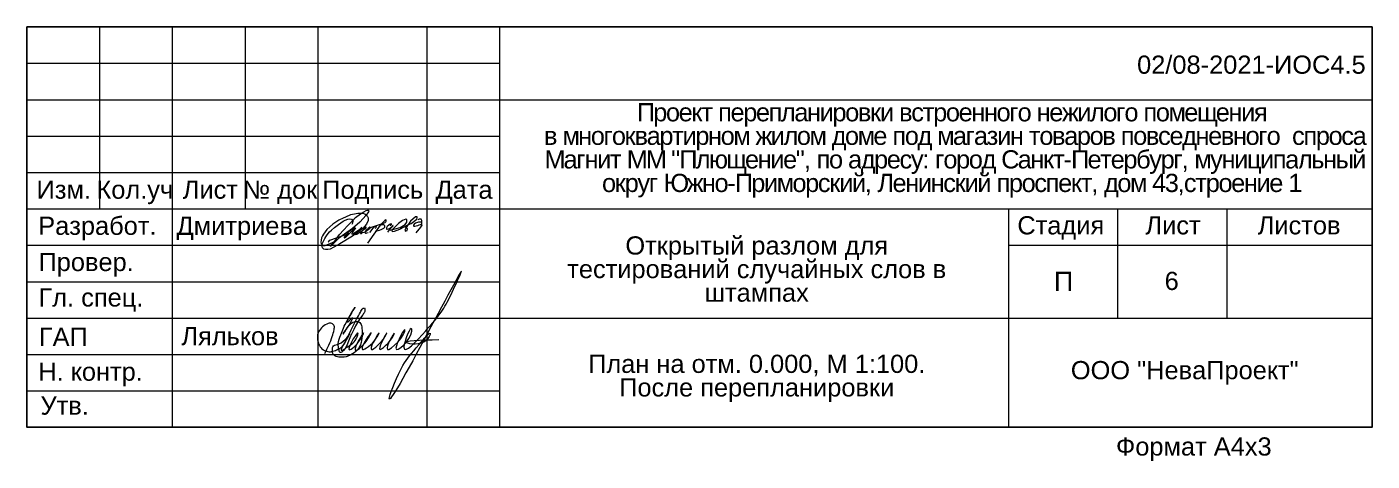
# Model space of a CAD drawing. Header units: metres. Extents: x 0 to 62.5, y -0.5 to 27.6.
# Drawn here: x 44 to 62.5, y -0.46 to 5.5 of the extents above; entities that cross this region are included whole.
import ezdxf
from ezdxf.enums import TextEntityAlignment as Align

# ---------------------------------------------------------------- set-up
doc = ezdxf.new("R2010")
doc.units = ezdxf.units.M
doc.header["$MEASUREMENT"] = 0
doc.layers.add('Level 1', color=7, linetype='Continuous', lineweight=0)
doc.layers.add('Level 63', color=7, linetype='Continuous', lineweight=0)
doc.layers.add('YOLO_STAMP', color=1, linetype='Continuous')
doc.styles.add('GOST 2.304', font='CS_Gost2304.shx')
doc.styles.add('Style-Arial', font='arial.ttf')

msp = doc.modelspace()

# ---------------------------------------------------------------- linework, layer by layer
at = {"color": 5, "linetype": 'Continuous', "lineweight": 20}
for p, q in [((48.58811149, 2.93153087), (48.63514095, 2.96152269)), ((48.63514095, 2.96152269), (48.66562368, 2.97614717)), ((48.66562368, 2.97614717), (48.68330332, 2.9822407)), ((48.68330332, 2.9822407), (48.69122854, 2.9822407)), ((48.69122854, 2.9822407), (48.6997635, 2.97919393)), ((48.70281087, 2.97249105), (48.6979343, 2.95786657)), ((48.6997635, 2.97919393), (48.70281087, 2.97249105)), ((48.20699282, 2.79199491), (48.16622087, 2.75428439)), ((48.29096919, 2.84552045), (48.20699282, 2.79199491)), ((48.23028019, 2.7464132), (48.28451533, 2.78745781)), ((48.28451533, 2.78745781), (48.31628211, 2.81069046)), ((48.35084436, 2.87490358), (48.29096919, 2.84552045)), ((48.31628211, 2.81069046), (48.34727252, 2.82966353)), ((48.34727252, 2.82966353), (48.37710288, 2.8439902)), ((48.38248713, 2.88767643), (48.35084436, 2.87490358)), ((48.37710288, 2.8439902), (48.4119687, 2.85793005)), ((48.45064276, 2.91748041), (48.38248713, 2.88767643)), ((48.4119687, 2.85793005), (48.44334794, 2.86296392)), ((48.41288201, 2.77389954), (48.48102731, 2.84103899)), ((48.44334794, 2.86296392), (48.46194218, 2.85870434)), ((48.50662701, 2.92964521), (48.45064276, 2.91748041)), ((48.46194218, 2.85870434), (48.48169905, 2.83508487)), ((48.47976263, 2.80217195), (48.47085176, 2.78590857)), ((48.57661572, 2.81954408), (48.47602415, 2.73240659)), ((48.48169905, 2.83508487), (48.47976263, 2.80217195)), ((48.48102731, 2.84103899), (48.52094021, 2.8799597)), ((48.55226778, 2.93816045), (48.50662701, 2.92964521)), ((48.52094021, 2.8799597), (48.58811149, 2.93153087)), ((48.59608064, 2.93937654), (48.55226778, 2.93816045)), ((48.66806131, 2.91338445), (48.57661572, 2.81954408)), ((48.62407406, 2.93572762), (48.59608064, 2.93937654)), ((48.66820212, 2.78833224), (48.61811625, 2.73172328)), ((48.64719737, 2.92660368), (48.62407406, 2.93572762)), ((48.6784035, 2.90042179), (48.64719737, 2.92660368)), ((48.6979343, 2.95786657), (48.66806131, 2.91338445)), ((48.69259527, 2.83994464), (48.66820212, 2.78833224)), ((48.6784035, 2.90042179), (48.68493099, 2.89521906)), ((48.85928851, 2.77544485), (48.68401123, 2.53004704)), ((48.68493099, 2.89521906), (48.6913939, 2.87974829)), ((48.6913939, 2.87974829), (48.69424878, 2.86262554)), ((48.69424878, 2.86262554), (48.69259527, 2.83994464)), ((48.72696762, 2.74592297), (48.90575862, 2.80260524)), ((48.88274769, 2.77915464), (48.85231276, 2.77164801)), ((48.9238736, 2.84275513), (48.85928851, 2.77544485)), ((48.90330031, 2.77915464), (48.88274769, 2.77915464)), ((48.91594967, 2.77401866), (48.90330031, 2.77915464)), ((48.90575862, 2.80260524), (48.92820502, 2.81520138)), ((48.93490045, 2.85062763), (48.9238736, 2.84275513)), ((48.92820502, 2.81520138), (48.93726316, 2.82110575)), ((48.94277658, 2.845904), (48.93490045, 2.85062763)), ((48.93726316, 2.82110575), (48.94159458, 2.83370123)), ((48.94159458, 2.83370123), (48.94277658, 2.845904)), ((48.97823018, 2.77623354), (48.95686501, 2.75661708)), ((48.99462577, 2.78989064), (48.97823018, 2.77623354)), ((48.99437774, 2.7667974), (49.01375482, 2.78442741)), ((49.01450019, 2.79510516), (48.99462577, 2.78989064)), ((49.01375482, 2.78442741), (49.01450019, 2.79510516)), ((49.11081718, 2.79850994), (49.02371463, 2.71272075)), ((49.16549412, 2.84299337), (49.11081718, 2.79850994)), ((49.12798268, 2.7203465), (49.2481451, 2.78580058)), ((49.13243295, 2.74640077), (49.20300426, 2.78770718)), ((49.21190609, 2.86015147), (49.16549412, 2.84299337)), ((49.20300426, 2.78770718), (49.22652803, 2.81820952)), ((49.2252569, 2.85189019), (49.21190609, 2.86015147)), ((49.2769924, 2.83233264), (49.21659276, 2.74590792)), ((49.22652803, 2.81820952), (49.2252569, 2.85189019)), ((49.2481451, 2.78580058), (49.2827138, 2.80055923)), ((49.34438458, 2.88952609), (49.2769924, 2.83233264)), ((49.2827138, 2.80055923), (49.36472922, 2.86029416)), ((49.32789598, 2.79207083), (49.31475703, 2.77495855)), ((49.34581332, 2.80400983), (49.32789598, 2.79207083)), ((49.36536479, 2.89206757), (49.34438458, 2.88952609)), ((49.38483229, 2.81953033), (49.34581332, 2.80400983)), ((49.36472922, 2.86029416), (49.36790835, 2.8793582)), ((49.36790835, 2.8793582), (49.36536479, 2.89206757)), ((49.39478565, 2.85892819), (49.37647043, 2.8501734)), ((49.37806323, 2.77376471), (49.39637844, 2.77973388)), ((49.41270298, 2.81913239), (49.38483229, 2.81953033)), ((49.42186059, 2.85733641), (49.39478565, 2.85892819)), ((49.39637844, 2.77973388), (49.41230511, 2.78411193)), ((49.41230511, 2.78411193), (49.42464701, 2.79286672)), ((49.42504489, 2.81594883), (49.41270298, 2.81913239)), ((49.43181395, 2.77615238), (49.41469366, 2.74789699)), ((49.4310182, 2.84102001), (49.42186059, 2.85733641)), ((49.42385126, 2.79047905), (49.4310182, 2.78291744)), ((49.42464701, 2.79286672), (49.4326097, 2.79923449)), ((49.4310182, 2.79804), (49.42504489, 2.81594883)), ((49.4326097, 2.81515294), (49.4310182, 2.84102001)), ((49.4310182, 2.78291744), (49.43181395, 2.77615238)), ((49.4326097, 2.79923449), (49.4326097, 2.81515294)), ((48.05303549, 2.60161625), (48.04694979, 2.57242097)), ((48.06520558, 2.62898739), (48.05303549, 2.60161625)), ((48.07859256, 2.65270831), (48.06520558, 2.62898739)), ((48.07289053, 2.54833287), (48.09652152, 2.59363641)), ((48.09989184, 2.68433707), (48.07859256, 2.65270831)), ((48.09652152, 2.59363641), (48.11046785, 2.61803082)), ((48.12666709, 2.71900671), (48.09989184, 2.68433707)), ((48.11046785, 2.61803082), (48.13022601, 2.64590987)), ((48.16622087, 2.75428439), (48.12666709, 2.71900671)), ((48.13022601, 2.64590987), (48.16315412, 2.68463095)), ((48.16315412, 2.68463095), (48.18678511, 2.70631502)), ((48.16420307, 2.56961965), (48.44110924, 2.66580842)), ((48.28688451, 2.59378891), (48.17532034, 2.483496)), ((48.18678511, 2.70631502), (48.23028019, 2.7464132)), ((48.25322911, 2.58610425), (48.29800953, 2.6483787)), ((48.36628918, 2.65197264), (48.28688451, 2.59378891)), ((48.29800953, 2.6483787), (48.352525, 2.70967922)), ((48.47668685, 2.62355427), (48.30472433, 2.51882408)), ((48.352525, 2.70967922), (48.41288201, 2.77389954)), ((48.36399106, 2.6125689), (48.363008, 2.60686349)), ((48.363008, 2.60686349), (48.36545597, 2.60410995)), ((48.41259652, 2.67298452), (48.36399106, 2.6125689)), ((48.36545597, 2.60410995), (48.36989461, 2.60426311)), ((48.47602415, 2.73240659), (48.36628918, 2.65197264)), ((48.36989461, 2.60426311), (48.37601647, 2.60625152)), ((48.37601647, 2.60625152), (48.38519862, 2.61298189)), ((48.38519862, 2.61298189), (48.44133272, 2.66571417)), ((48.45310107, 2.70724116), (48.41259652, 2.67298452)), ((48.44110924, 2.66580842), (48.48425811, 2.7091098)), ((48.50232918, 2.73215526), (48.45310107, 2.70724116)), ((48.47008185, 2.66350388), (48.46836245, 2.656136)), ((48.46836245, 2.656136), (48.47106491, 2.65343417)), ((48.47917357, 2.67873181), (48.47008185, 2.66350388)), ((48.47106491, 2.65343417), (48.48015663, 2.65564446)), ((48.57034142, 2.69398331), (48.47668685, 2.62355427)), ((48.51726115, 2.73841372), (48.47917357, 2.67873181)), ((48.48015663, 2.65564446), (48.60692276, 2.74108807)), ((48.48425811, 2.7091098), (48.50232918, 2.73215526)), ((48.50178016, 2.73325615), (48.51504958, 2.74087012)), ((48.51504958, 2.74087012), (48.51726115, 2.73841372)), ((48.59748871, 2.74148078), (48.52083428, 2.65464829)), ((48.52083428, 2.65464829), (48.52397983, 2.64836233)), ((48.52397983, 2.64836233), (48.53813155, 2.65347017)), ((48.53813155, 2.65347017), (48.66234895, 2.73676631)), ((48.61811625, 2.73172328), (48.57034142, 2.69398331)), ((48.65605915, 2.7461959), (48.58608853, 2.66957908)), ((48.58608853, 2.66957908), (48.58844736, 2.66289976)), ((48.58844736, 2.66289976), (48.59395045, 2.66132827)), ((48.59395045, 2.66132827), (48.60181238, 2.66329247)), ((48.60652876, 2.7461959), (48.59748871, 2.74148078)), ((48.60181238, 2.66329247), (48.61517739, 2.67390084)), ((48.60692276, 2.74108807), (48.60652876, 2.7461959)), ((48.61517739, 2.67390084), (48.65055606, 2.68647406)), ((48.64976935, 2.6821523), (48.64937664, 2.67586569)), ((48.64937664, 2.67586569), (48.65134277, 2.67036515)), ((48.65645186, 2.69315339), (48.64976935, 2.6821523)), ((48.65055606, 2.68647406), (48.67374913, 2.7053339)), ((48.65134277, 2.67036515), (48.65527373, 2.6684003)), ((48.65527373, 2.6684003), (48.66627991, 2.66918637)), ((48.66785204, 2.74776739), (48.65605915, 2.7461959)), ((48.66352837, 2.70611932), (48.65645186, 2.69315339)), ((48.66234895, 2.73676631), (48.66785204, 2.74776739)), ((48.67925222, 2.71751376), (48.66352837, 2.70611932)), ((48.66627991, 2.66918637), (48.67532126, 2.67311542)), ((48.67374913, 2.7053339), (48.69536878, 2.71633498)), ((48.67532126, 2.67311542), (48.69261723, 2.67743718)), ((48.69418936, 2.7324439), (48.67925222, 2.71751376)), ((48.71502359, 2.74737468), (48.69418936, 2.7324439)), ((48.69536878, 2.71633498), (48.70991321, 2.72655065)), ((48.70991321, 2.72655065), (48.72091939, 2.73558753)), ((48.71397465, 2.67525241), (48.76140456, 2.73372216)), ((48.72249281, 2.74855346), (48.71502359, 2.74737468)), ((48.72091939, 2.73558753), (48.72249281, 2.74855346)), ((48.76140456, 2.73372216), (48.77840084, 2.75387009)), ((48.77840084, 2.75387009), (48.78907245, 2.76177139)), ((48.79776888, 2.74122814), (48.78867715, 2.73056151)), ((48.78907245, 2.76177139), (48.79895476, 2.76335204)), ((48.79183949, 2.69263501), (48.81476387, 2.69895631)), ((48.80290639, 2.75584541), (48.79776888, 2.74122814)), ((48.79895476, 2.76335204), (48.80290639, 2.75940139)), ((48.80290639, 2.75940139), (48.80290639, 2.75584541)), ((48.81476387, 2.69895631), (48.85033759, 2.70922826)), ((48.85033759, 2.70922826), (48.87405255, 2.71752424)), ((48.87405255, 2.71752424), (48.89144283, 2.72779619)), ((48.89144283, 2.72779619), (48.90764853, 2.73688216)), ((48.90764853, 2.73688216), (48.92108718, 2.75110476)), ((48.92148247, 2.76690736), (48.91594967, 2.77401866)), ((48.92108718, 2.75110476), (48.92148247, 2.76690736)), ((48.94394696, 2.74022869), (48.94320159, 2.72607482)), ((48.94320159, 2.72607482), (48.94667913, 2.72359159)), ((48.95686501, 2.75661708), (48.94394696, 2.74022869)), ((48.94667913, 2.72359159), (48.95413155, 2.72359159)), ((48.95413155, 2.72359159), (48.97077646, 2.72632288)), ((49.00009139, 2.73352385), (48.95761038, 2.68113061)), ((48.97077646, 2.72632288), (48.98841477, 2.73228223)), ((48.98841477, 2.73228223), (49.00505968, 2.74345676)), ((48.99637616, 2.70954309), (49.13243295, 2.74640077)), ((49.03387856, 2.77375031), (49.00009139, 2.73352385)), ((49.00505968, 2.74345676), (49.01971779, 2.75363708)), ((49.01971779, 2.75363708), (49.03263584, 2.76481095)), ((49.02371463, 2.71272075), (49.0205355, 2.69746926)), ((49.0205355, 2.69746926), (49.02752933, 2.68920797)), ((49.02752933, 2.68920797), (49.05613894, 2.69492712)), ((49.03263584, 2.76481095), (49.03785344, 2.77275741)), ((49.03785344, 2.77275741), (49.03387856, 2.77375031)), ((49.05613894, 2.69492712), (49.12798268, 2.7203465)), ((49.21659276, 2.74590792), (49.19883302, 2.70728959)), ((49.19883302, 2.70728959), (49.20719488, 2.69614714)), ((49.20201862, 2.74907577), (49.19963007, 2.75743326)), ((49.2207317, 2.7423107), (49.20201862, 2.74907577)), ((49.20719488, 2.69614714), (49.23028719, 2.70450398)), ((49.23227786, 2.72440188), (49.2207317, 2.7423107)), ((49.23028719, 2.70450398), (49.23227786, 2.72440188)), ((49.31475703, 2.77495855), (49.31475703, 2.76660105)), ((49.31475703, 2.76660105), (49.32232184, 2.76182571)), ((49.32232184, 2.76182571), (49.33307224, 2.76182571)), ((49.33307224, 2.76182571), (49.3553688, 2.76699899)), ((49.41469366, 2.74789699), (49.34899891, 2.67228419)), ((49.3553688, 2.76699899), (49.37806323, 2.77376471)), ((48.04694979, 2.57242097), (48.04208098, 2.54444178)), ((48.04208098, 2.54444178), (48.04573291, 2.52436978)), ((48.04573291, 2.52436978), (48.05911989, 2.5091641)), ((48.05911989, 2.5091641), (48.0731166, 2.49943212)), ((48.06076565, 2.48493659), (48.06269561, 2.51965859)), ((48.06539806, 2.46757559), (48.06076565, 2.48493659)), ((48.06269561, 2.51965859), (48.07289053, 2.54833287)), ((48.08160892, 2.4486719), (48.06539806, 2.46757559)), ((48.0731166, 2.49943212), (48.09989184, 2.49699929)), ((48.10592586, 2.44056966), (48.08160892, 2.4486719)), ((48.09989184, 2.49699929), (48.15891829, 2.51828738)), ((48.13680517, 2.44056966), (48.10592586, 2.44056966)), ((48.17192935, 2.44751406), (48.13680517, 2.44056966)), ((48.14930209, 2.54852006), (48.16420307, 2.56961965)), ((48.15799465, 2.54293509), (48.14930209, 2.54852006)), ((48.15891829, 2.51828738), (48.21612071, 2.54504983)), ((48.22056323, 2.47259113), (48.17192935, 2.44751406)), ((48.17532034, 2.483496), (48.21738539, 2.54443131)), ((48.21612071, 2.54504983), (48.25322911, 2.58610425)), ((48.30472433, 2.51882408), (48.22056323, 2.47259113))]:
    msp.add_line(p, q, dxfattribs=at)
msp.add_open_spline([(48.0971678, 1.01301473), (48.1351493, 1.09049275), (48.1875511, 1.19738658), (48.22313779, 1.32558503), (48.23404363, 1.39416303), (48.19416981, 1.43408989), (48.12896018, 1.42739672), (48.06426476, 1.38517219), (48.01652765, 1.32704761), (47.99262156, 1.2636859), (47.99579924, 1.20315668), (48.01212181, 1.13538464), (48.05007966, 1.0781602), (48.10922924, 1.04581594), (48.17541316, 1.03261075), (48.24039107, 1.0561173), (48.29756738, 1.07911655), (48.36734324, 1.13210057), (48.41097364, 1.2432592), (48.47563922, 1.3646775), (48.52634719, 1.48382568), (48.58467295, 1.56585606), (48.60605142, 1.62757746), (48.64834437, 1.644936), (48.65101418, 1.6044747), (48.63949405, 1.56876798), (48.52480275, 1.43425284), (48.44462524, 1.23655728), (48.38264234, 1.07862325), (48.31129752, 1.01208695), (48.29541594, 1.04914167), (48.28630197, 1.08688115), (48.27548007, 1.16366817), (48.33109645, 1.30851823), (48.37622429, 1.42568978), (48.59874931, 1.79389386), (48.33206369, 1.35579712), (48.57103687, 1.61293615), (48.24983836, 1.13722951), (48.43062278, 1.40865343), (48.50762398, 1.46289186), (48.58862477, 1.4470391), (48.60929503, 1.36725987), (48.61832546, 1.24083138), (48.58484488, 1.07679385), (48.46626543, 0.99994348), (48.38108975, 0.96058515), (48.29973543, 0.95979165), (48.22824386, 0.97766516), (48.203445, 1.02363056), (48.19868805, 1.06547267), (48.21010701, 1.13719051), (48.33660777, 1.12837298), (48.55344318, 1.44250618), (48.24616483, 0.99141534), (48.44441954, 1.12981053), (48.52329317, 1.17147558), (48.58207343, 1.38172331), (48.32567051, 0.9581295), (48.57161226, 1.15520932), (48.68747849, 1.4101145), (48.4058143, 0.94056749), (48.66687736, 1.15081502), (48.78881571, 1.39788392), (48.49816355, 0.96988288), (48.77554085, 1.1476971), (48.89720525, 1.4016652), (48.62493136, 0.94799119), (48.88590629, 1.1624475), (48.99668257, 1.38721107), (48.72004721, 0.90309311), (49.01238476, 1.18511639), (49.07756433, 1.35139216), (48.79326517, 0.86305228), (49.16832191, 1.21027394), (49.22238098, 1.4158361), (48.90500553, 0.85465299), (49.2976862, 1.21269339), (49.29360653, 1.43966035), (49.05307396, 0.85048697), (49.64952768, 1.49677344), (49.7647968, 1.67171891), (50.31063331, 2.85046339), (48.63041184, -0.44725288), (49.16296892, 0.88602553), (49.31386218, 1.03760928), (49.59144236, 1.3727002), (49.47157253, 1.1047641), (49.01010113, 1.18829023), (49.41410512, 1.19826298), (49.66479193, 1.20445113)], degree=3, knots=[0, 0, 0, 0, 0.2562803004, 0.353581312, 0.4067852274, 0.4509473487, 0.5002276184, 0.5895393988, 0.6782425468, 0.7211385678, 0.7897551708, 0.8556216145, 0.9299129522, 0.9867957625, 1.0544819228, 1.1249347001, 1.1891749501, 1.2398657854, 1.3825933375, 1.5339039808, 1.6567075615, 1.7691664286, 1.8332414079, 1.851218006, 1.8770796622, 1.9196269247, 1.9749905349, 2.3900915795, 2.5116275802, 2.5641829799, 2.588529776, 2.6103725408, 2.6862141917, 2.814194141, 3.0416079756, 3.2381323021, 3.4580226679, 3.5421508965, 3.7996953349, 3.9645807325, 4.0502260318, 4.1084560221, 4.1742861716, 4.2715289486, 4.505320374, 4.6141143734, 4.6840662553, 4.7833421699, 4.8580472534, 4.8830769891, 4.9342525301, 4.9874475972, 5.0680312777, 5.2733136203, 5.5282089024, 5.5968653695, 5.8149898961, 5.8618143381, 6.1121489939, 6.2791156457, 6.4197552739, 6.6806654249, 6.8867770651, 7.007329578, 7.257369268, 7.4544233067, 7.5842980085, 7.8300399198, 8.0479562932, 8.1439017789, 8.3831996098, 8.6587396861, 8.6718904569, 8.8879425913, 9.2212961778, 9.2315937896, 9.5021829672, 9.8202573701, 9.8492024353, 10.1200339613, 10.4951518524, 11.0964018751, 11.4167375307, 13.3717374792, 13.8409255782, 14.2082802929, 14.4248558544, 14.5360907922, 14.8080890705, 15.2528296976, 15.2528296976, 15.2528296976, 15.2528296976], dxfattribs=at)
at = {"layer": 'Level 63', "color": 7, "linetype": 'Continuous', "lineweight": 0}
for p, q in [((44.00000617, 5.50000305), (62.50000617, 5.50000305)), ((44.00000617, 5.50000305), (44.00000617, 0.00000305)), ((62.50000617, 5.50000305), (62.50000617, 0.00000305)), ((44.00000617, 5.00000305), (50.50000617, 5.00000305)), ((44.00000617, 4.50000305), (50.50000617, 4.50000305)), ((44.00000617, 4.00000305), (50.50000617, 4.00000305)), ((44.00000617, 2.50000305), (50.50000617, 2.50000305)), ((44.00000617, 2.00000305), (50.50000617, 2.00000305)), ((44.00000617, 1.50000305), (50.50000617, 1.50000305)), ((44.00000617, 1.00000305), (50.50000617, 1.00000305)), ((44.00000617, 0.50000305), (50.50000617, 0.50000305))]:
    msp.add_line(p, q, dxfattribs=at)
at = {"layer": 'Level 63', "color": 7, "linetype": 'Continuous', "lineweight": 13}
for p, q in [((45.00000617, 5.50000305), (45.00000617, 3.00000305)), ((46.00000617, 5.50000305), (46.00000617, 0.00000305)), ((47.00000617, 5.50000305), (47.00000617, 3.00000305)), ((48.00000617, 5.50000305), (48.00000617, 0.00000305)), ((49.50000617, 5.50000305), (49.50000617, 0.00000305)), ((50.50000617, 5.50000305), (50.50000617, 0.00000305)), ((50.50000617, 4.50000305), (62.50000617, 4.50000305)), ((44.00000617, 3.50000305), (50.50000617, 3.50000305)), ((44.00000617, 3.00000305), (50.50000617, 3.00000305)), ((50.50000617, 3.00000305), (62.50000617, 3.00000305)), ((57.50000617, 3.00000305), (57.50000617, 0.00000305)), ((59.00000617, 3.00000305), (59.00000617, 1.50000305)), ((60.50000617, 3.00000305), (60.50000617, 1.50000305)), ((57.50000617, 2.50000305), (62.50000617, 2.50000305)), ((50.50000617, 1.50000305), (62.50000617, 1.50000305)), ((44.00000617, 0.00000305), (62.50000617, 0.00000305))]:
    msp.add_line(p, q, dxfattribs=at)
at = {"layer": 'YOLO_STAMP'}
msp.add_lwpolyline([(44.00000617, 5.50000305), (62.50000617, 5.50000305), (62.50000617, 0.00000305), (44.00000617, 0.00000305)], close=True, dxfattribs=at)

# ---------------------------------------------------------------- texts
at = {"color": 7, "linetype": 'Continuous', "lineweight": 13, "style": 'Style-Arial'}
for s, height, p in [('02/08-2021-ИОС4.5', 0.25, (60.83999376, 5.10681762)), ('П', 0.2625, (58.25626169, 2.13607905))]:
    msp.add_text(s, height=height, dxfattribs=at).set_placement(p, align=Align.TOP_CENTER)
at = {"color": 7, "lineweight": 13, "style": 'Style-Arial'}
msp.add_text('Ляльков', height=0.25, dxfattribs=at).set_placement((46.12466845, 1.3781769), align=Align.TOP_LEFT)
at = {"color": 7, "linetype": 'Continuous', "lineweight": 13, "char_height": 0.25, "line_spacing_factor": 0.776524, "style": 'Style-Arial'}
for s, insert, width, attachment_point in [('{\\T0.9;Проект перепланировки встроенного нежилого помещения\\P в многоквартирном жилом доме под магазин товаров повседневного  спроса \\P Магнит ММ "Плющение", по адресу: город Санкт-Петербург, муниципальный \\Pокруг Южно-Приморский, Ленинский проспект, дом 43,строение 1}', (56.71571025, 4.45307207), 13.7464597137, 2), ('Открытый разлом для тестирований случайных слов в штампах', (54.03709176, 2.17251065), 5.4295198503, 5)]:
    msp.add_mtext(s, dxfattribs=dict(at, insert=insert, width=width, attachment_point=attachment_point))
at = {"color": 7, "linetype": 'Continuous', "lineweight": 0, "insert": (59.74393016, 2.00938034), "char_height": 0.25, "width": 0.099886293, "attachment_point": 5, "line_spacing_factor": 0.72, "style": 'GOST 2.304'}
msp.add_mtext('{\\fArial|b0|i0|c204|p39;6}', dxfattribs=at)
at = {"color": 7, "linetype": 'Continuous', "lineweight": 13, "insert": (54.03709176, 0.67251065), "char_height": 0.25, "attachment_point": 5, "line_spacing_factor": 0.776524, "style": 'Style-Arial'}
msp.add_mtext('План на отм. 0.000, М 1:100.\\PПосле перепланировки', dxfattribs=at)
at = {"color": 7, "linetype": 'Continuous', "lineweight": 0, "insert": (60.04813236, -0.30108777), "char_height": 0.25, "attachment_point": 5, "line_spacing_factor": 1.214483, "style": 'Style-Arial'}
msp.add_mtext('Формат А4х3', dxfattribs=at)
at = {"layer": 'Level 1', "color": 7, "linetype": 'Continuous', "lineweight": 0, "style": 'Style-Arial'}
msp.add_text('Дмитриева', height=0.25, dxfattribs=at).set_placement((46.95513115, 2.76890104), align=Align.MIDDLE_CENTER)
at = {"layer": 'Level 63', "color": 7, "linetype": 'Continuous', "lineweight": 0, "style": 'Style-Arial'}
for s, p in [('Изм.', (44.50705401, 3.26501305)), ('Кол.уч', (45.48437414, 3.26501305)), ('Лист', (46.52277182, 3.26501305)), ('№ док', (47.48167312, 3.26501305)), ('Подпись', (48.75567245, 3.26501305)), ('Дата', (50.01114957, 3.26501305)), ('Разработ.', (44.96895219, 2.76905074)), ('Стадия', (58.21845092, 2.77501305)), ('Лист', (59.76277182, 2.77501305)), ('Листов', (61.49626287, 2.77501305)), ('Провер.', (44.81431504, 2.27131967)), ('Гл. спец.', (44.8805881, 1.78408987)), ('ГАП', (44.50119968, 1.24258639)), ('Н. контр.', (44.8754872, 0.76501305)), ('Утв.', (44.51953942, 0.29820315))]:
    msp.add_text(s, height=0.25, dxfattribs=at).set_placement(p, align=Align.MIDDLE_CENTER)
at = {"layer": 'Level 63', "color": 7, "linetype": 'Continuous', "lineweight": 0, "insert": (59.92295055, 0.74783522), "char_height": 0.25, "attachment_point": 5, "line_spacing_factor": 0.6, "style": 'GOST 2.304'}
msp.add_mtext('\\fArial|b0|i0|c204204|p39;ООО "НеваПроект"', dxfattribs=at)

doc.saveas('drawing.dxf')
